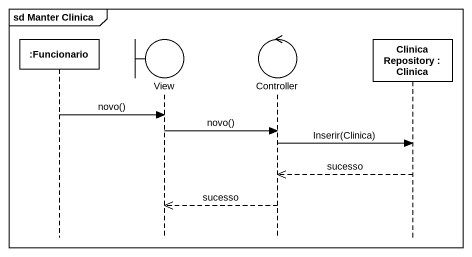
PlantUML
@startuml
mainframe sd Manter Clinica
hide footbox
participant ":Funcionario" as Funcionario
boundary View
control Controller
participant "ClinicaRepository : Clinica" as ClinicaRepository

Funcionario -> View : novo()
View -> Controller : novo()
Controller -> ClinicaRepository : Inserir(Clinica)
ClinicaRepository -->> Controller : sucesso
Controller -->> View : sucesso
@enduml
